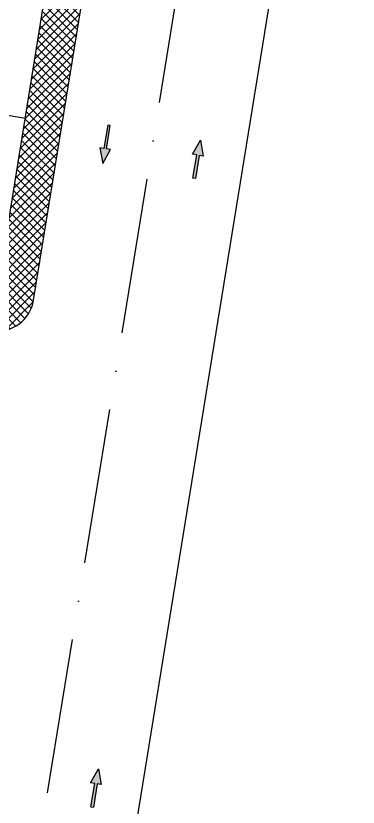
# Model space of a CAD drawing. Header units: millimetres. Extents: x 712192 to 1044287, y 40211 to 168571.
# Drawn here: x 851776 to 865007, y 58137 to 88689 of the extents above; entities that cross this region are included whole.
import ezdxf

# ---------------------------------------------------------------- set-up
doc = ezdxf.new("R2010")
doc.units = ezdxf.units.MM
doc.linetypes.add('ACAD_ISO10W100', pattern=[18, 12, -3, 0, -3])
doc.layers.add('Aceras', color=8, linetype='Continuous')
doc.layers.add('Parcela', color=1, linetype='Continuous', lineweight=30)
doc.layers.add('Viales', color=7, linetype='Continuous', lineweight=30)

msp = doc.modelspace()

# ---------------------------------------------------------------- hatches: boundary and pattern name
at = {"layer": 'Aceras'}
h = msp.add_hatch(dxfattribs=at)
h.set_pattern_fill('ANSI37', color=256, scale=71.580675)
h.set_pattern_definition([(45, (270544.93, 3236.83), (-160.7032, 160.7032), []), (135, (270544.93, 3236.83), (-160.7032, -160.7032), [])])
h.paths.add_polyline_path([(757552, 126920, 0.414214), (755563, 127297), (722138, 104533), (722944, 103350)])
h.paths.add_polyline_path([(787790, 143539), (799687, 138960, 0.414214), (798865, 140810), (788304, 144875, 0.319675), (777176, 142017), (764778, 133574, 0.414214), (764401, 131584), (778150, 140948, -0.325822)])
h.paths.add_polyline_path([(824260, 129503), (824297, 129905, 0.335762), (823386, 131373), (810355, 136388, 0.414214), (808504, 135566)])
h.paths.add_polyline_path([(833260, 127573, 0.414214), (831409, 126751), (836939, 124623), (836986, 124935, 0.351854), (836085, 126485)])
h.paths.add_polyline_path([(852012, 118821, -0.378204), (856528, 111652), (854208, 97365, 0.414214), (855850, 98548), (857942, 111422, 0.375958), (852475, 120177), (844825, 123121, 0.414214), (842975, 122299)])
h.paths.add_polyline_path([(854898, 92685, 0.421729), (853678, 94333), (850815, 76534, 0.416122), (852466, 77716)])
h.paths.add_polyline_path([(851021, 68815, 0.414214), (849837, 70458), (847818, 58027), (848044, 58026, 0.369067), (849463, 59228)])
at = {"layer": 'Viales'}
h = msp.add_hatch(color=256, dxfattribs=at)
h.dxf.hatch_style = 1
h.paths.add_polyline_path([(851194, 58722), (851496, 59265), (851336, 59291), (851481, 60187), (851385, 60203), (851240, 59306), (851079, 59332)])
h.paths.add_polyline_path([(854664, 59079), (854824, 59053), (854679, 58156), (854775, 58140), (854920, 59037), (855081, 59011), (854966, 59621)])
h.paths.add_polyline_path([(855136, 82988), (855438, 83530), (855277, 83556), (855423, 84453), (855327, 84469), (855181, 83572), (855021, 83598)])
h.paths.add_polyline_path([(858908, 83887), (858606, 83345), (858766, 83319), (858620, 82422), (858716, 82406), (858862, 83303), (859022, 83277)])
h.paths.add_polyline_path([(859595, 109124), (859435, 109150), (859580, 110047), (859484, 110063), (859339, 109166), (859179, 109192), (859293, 108581)])
h.paths.add_polyline_path([(862763, 108938), (862923, 108912), (862778, 108015), (862874, 108000), (863020, 108896), (863180, 108870), (863065, 109481)])

# ---------------------------------------------------------------- linework, layer by layer
at = {"layer": 'Parcela'}
msp.add_line((831104, 88161), (852157, 84741), dxfattribs=at)
msp.add_lwpolyline([(849837, 70458), (854167, 97371)], dxfattribs=at)
at = {"layer": 'Viales', "linetype": 'Continuous'}
for p, q in [((855327, 84469), (855181, 83572)), ((855423, 84453), (855327, 84469)), ((855423, 84453), (855327, 84469)), ((858606, 83345), (858908, 83887)), ((858908, 83887), (859022, 83277)), ((855021, 83598), (855136, 82988)), ((855181, 83572), (855021, 83598)), ((855136, 82988), (855438, 83530)), ((855438, 83530), (855277, 83556)), ((858766, 83319), (858606, 83345)), ((858620, 82422), (858766, 83319)), ((859022, 83277), (858862, 83303)), ((858716, 82406), (858620, 82422)), ((854664, 59079), (854966, 59621)), ((854966, 59621), (855081, 59011)), ((854824, 59053), (854664, 59079)), ((854679, 58156), (854824, 59053)), ((855081, 59011), (854920, 59037))]:
    msp.add_line(p, q, dxfattribs=at)
at = {"layer": 'Viales'}
for p, q in [((855277, 83556), (855423, 84453)), ((858862, 83303), (858716, 82406)), ((854920, 59037), (854775, 58140)), ((854679, 58156), (854775, 58140))]:
    msp.add_line(p, q, dxfattribs=at)
at = {"layer": 'Viales', "linetype": 'ACAD_ISO10W100', "ltscale": 500}
msp.add_lwpolyline([(850115, 40920), (862465, 116950)], dxfattribs=at)
at = {"layer": 'Viales'}
msp.add_lwpolyline([(853626, 40211), (865007, 110275)], dxfattribs=at)
msp.add_lwpolyline([(840989, 78000), (850842, 76530, 0.410443), (852466, 77716), (854898, 92685, 0.41815), (853695, 94330), (844432, 95708)], format="xyb", dxfattribs=at)

doc.saveas('drawing.dxf')
